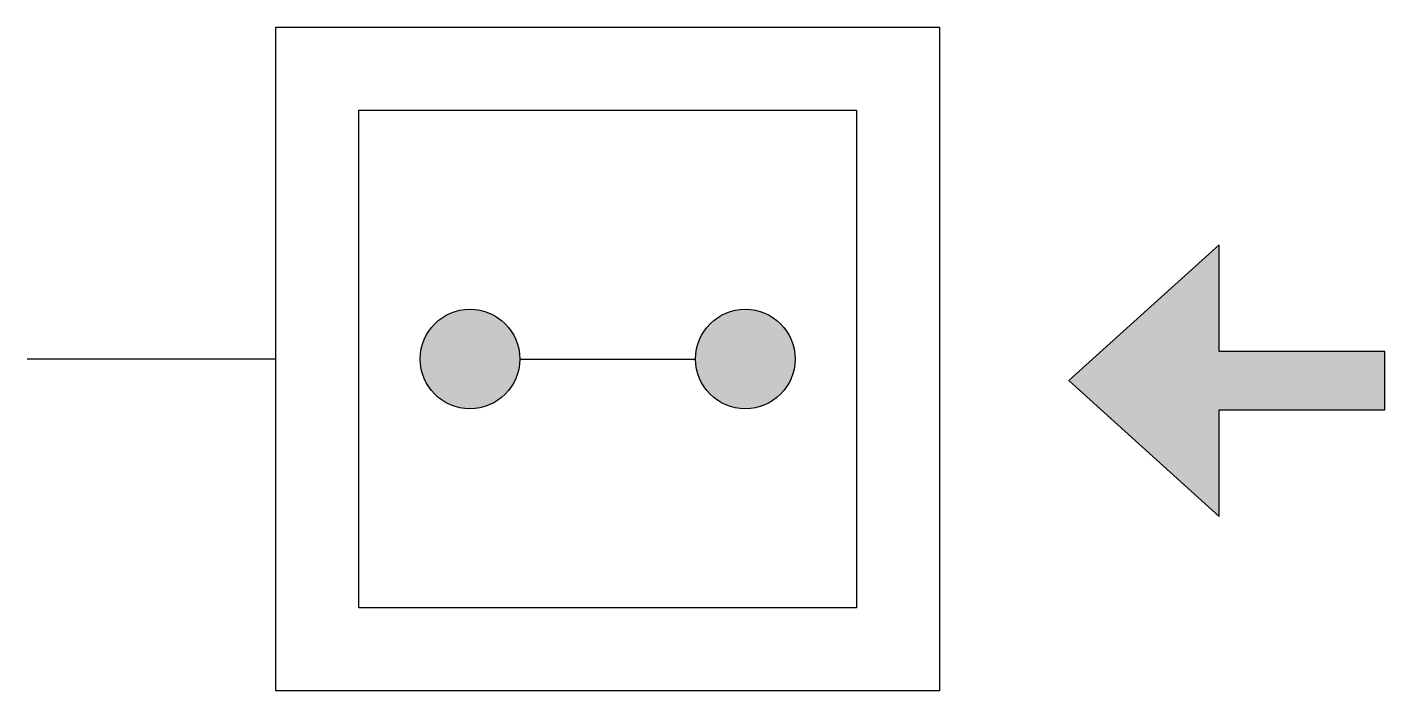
# Model space of a CAD drawing. Header units: metres. Extents: x 0 to 8.19, y -2 to 2.
import ezdxf

# ---------------------------------------------------------------- set-up
doc = ezdxf.new("R2010")
doc.units = ezdxf.units.M

msp = doc.modelspace()

# ---------------------------------------------------------------- hatches: boundary and pattern name
h = msp.add_hatch(color=256)
h.dxf.hatch_style = 1
h.paths.add_polyline_path([(8.1895, -0.3057), (8.1895, 0.0447), (7.1895, 0.0447), (7.1895, 0.6893), (6.2843, -0.1305), (7.1895, -0.9504), (7.1895, -0.3057)])
h = msp.add_hatch(color=256)
h.dxf.hatch_style = 1
edge = h.paths.add_edge_path()
edge.add_arc((2.671, 0), 0.3, 0, 360)
h = msp.add_hatch(color=256)
h.dxf.hatch_style = 1
edge = h.paths.add_edge_path()
edge.add_arc((4.332, 0), 0.3, 0, 360)

# ---------------------------------------------------------------- linework, layer by layer
for p, q in [((1.5, 2.0015), (5.503, 2.0015)), ((1.5, -2.0015), (1.5, 2.0015)), ((5.503, 2.0015), (5.503, -2.0015)), ((2, 1.5015), (5.003, 1.5015)), ((2, -1.5015), (2, 1.5015)), ((5.003, 1.5015), (5.003, -1.5015)), ((7.1895, 0.6893), (6.2843, -0.1305)), ((7.1895, 0.0447), (7.1895, 0.6893)), ((1.5, 0), (0, 0)), ((8.1895, 0.0447), (7.1895, 0.0447)), ((8.1895, -0.3057), (8.1895, 0.0447)), ((2.971, 0), (4.032, 0)), ((6.2843, -0.1305), (7.1895, -0.9504)), ((7.1895, -0.9504), (7.1895, -0.3057)), ((7.1895, -0.3057), (8.1895, -0.3057)), ((5.003, -1.5015), (2, -1.5015)), ((5.503, -2.0015), (1.5, -2.0015))]:
    msp.add_line(p, q)
for centre in [(2.671, 0), (4.332, 0)]:
    msp.add_circle(centre, 0.3)

doc.saveas('drawing.dxf')
